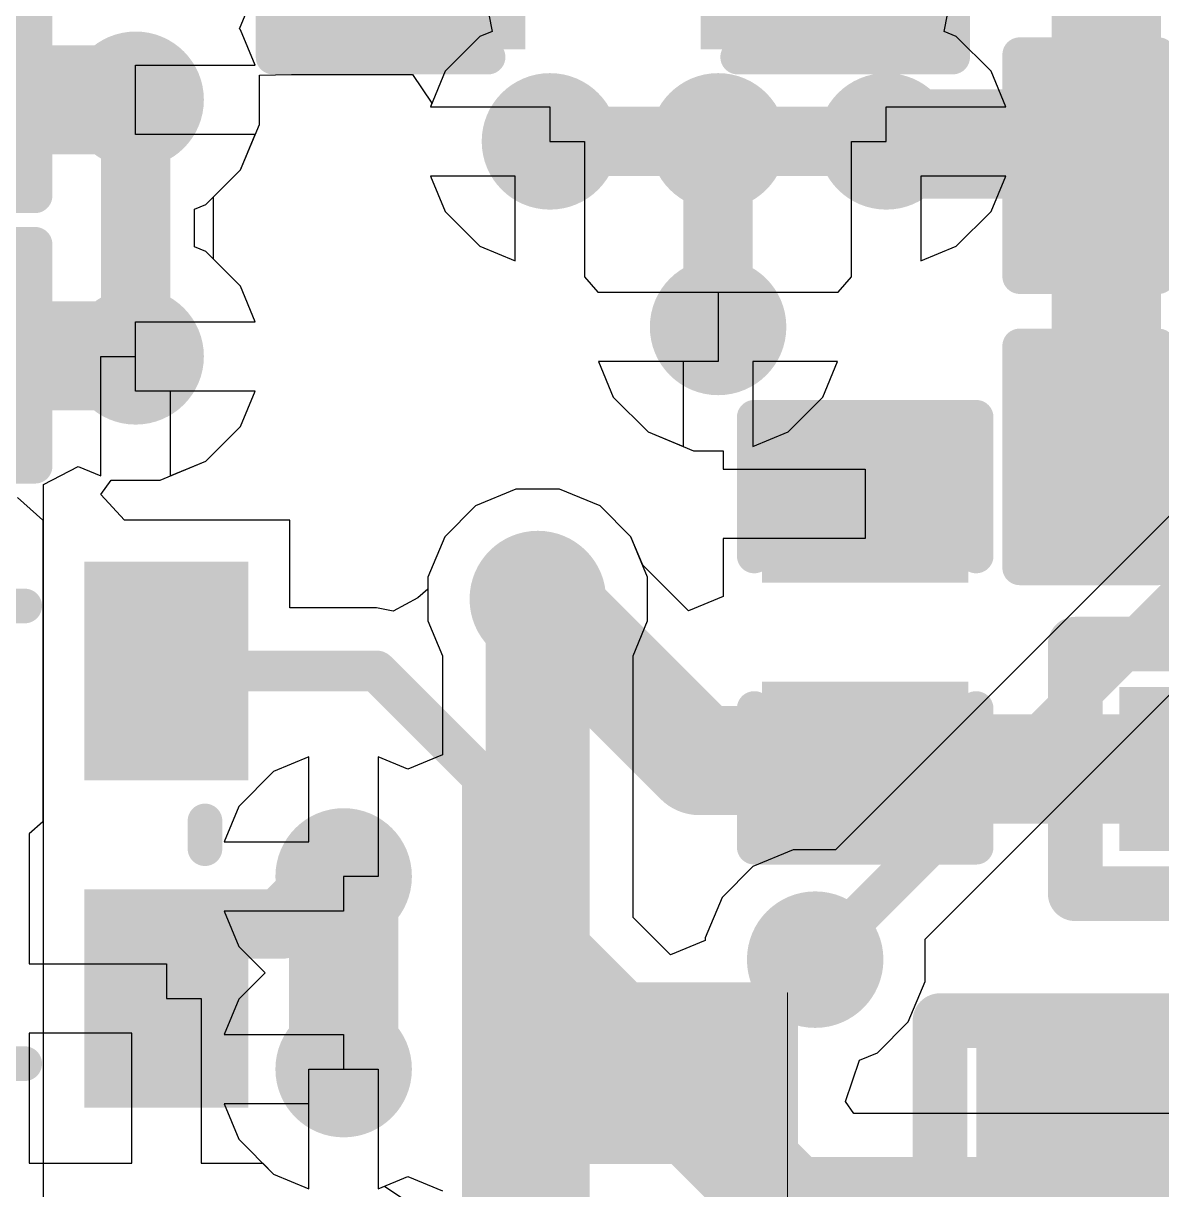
# Model space of a CAD drawing. Header units: millimetres. Extents: x 0 to 1.74, y -0.02 to 0.58.
# Drawn here: x 0.3435 to 0.5077, y 0.0908 to 0.259 of the extents above; entities that cross this region are included whole.
import ezdxf

# ---------------------------------------------------------------- set-up
doc = ezdxf.new("R2010")
doc.units = ezdxf.units.MM
doc.header["$MEASUREMENT"] = 0
for name, color, linetype in [('BottomLayer', 5, 'Continuous'), ('BottomSolder', 6, 'Continuous'), ('TopLayer', 1, 'Continuous'), ('TopOverlay', 2, 'Continuous'), ('TopPaste', 8, 'Continuous'), ('TopSolder', 216, 'Continuous'), ('ViaHoleLayer', 16, 'Continuous')]:
    doc.layers.add(name, color=color, linetype=linetype)

# ---------------------------------------------------------------- blocks, each defined once
blk = doc.blocks.new('C___0402_9')
at = {"layer": 'TopLayer'}
for points in [[(-0.0275, -0.0125), (-0.0275, 0.0125), (-0.009499999999999998, 0.0125), (-0.009500000000000001, -0.0125)], [(0.009499999999999998, -0.0125), (0.009500000000000001, 0.0125), (0.0275, 0.0125), (0.0275, -0.0125)]]:
    blk.add_hatch(color=1, dxfattribs=at).paths.add_polyline_path(points)
at = {"layer": 'TopPaste'}
for points in [[(-0.0275, -0.0125), (-0.0275, 0.0125), (-0.009499999999999998, 0.0125), (-0.009500000000000001, -0.0125)], [(0.009499999999999998, -0.0125), (0.009500000000000001, 0.0125), (0.0275, 0.0125), (0.0275, -0.0125)]]:
    blk.add_hatch(color=8, dxfattribs=at).paths.add_polyline_path(points)
at = {"layer": 'TopSolder'}
for points in [[(-0.0298622, -0.0148622), (-0.0298622, 0.0148622), (-0.007137799999999999, 0.0148622), (-0.007137800000000001, -0.0148622)], [(0.007137799999999999, -0.0148622), (0.007137800000000001, 0.0148622), (0.0298622, 0.0148622), (0.0298622, -0.0148622)]]:
    blk.add_hatch(color=216, dxfattribs=at).paths.add_polyline_path(points)
at = {"layer": 'TopOverlay', "const_width": 0.005}
for points in [[(-0.031, 0.016), (-0.011, 0.016)], [(-0.031, 0.016), (-0.031, -0.016)], [(0.011, 0.016), (0.031, 0.016)], [(0.031, 0.016), (0.031, -0.016)], [(-0.031, -0.016), (-0.011, -0.016)], [(0.011, -0.016), (0.031, -0.016)]]:
    blk.add_lwpolyline(points, dxfattribs=at)
at = {"layer": 'TopOverlay', "const_width": 0.0025}
for points in [[(-0.03225, 0.016, 1), (-0.02975, 0.016, 1)], [(-0.03225, 0.016, 1), (-0.02975, 0.016, 1)], [(-0.01225, 0.016, 1), (-0.00975, 0.016, 1)], [(0.00975, 0.016, 1), (0.01225, 0.016, 1)], [(0.02975, 0.016, 1), (0.03225, 0.016, 1)], [(0.02975, 0.016, 1), (0.03225, 0.016, 1)], [(-0.03225, -0.016, 1), (-0.02975, -0.016, 1)], [(-0.03225, -0.016, 1), (-0.02975, -0.016, 1)], [(-0.01225, -0.016, 1), (-0.00975, -0.016, 1)], [(0.00975, -0.016, 1), (0.01225, -0.016, 1)], [(0.02975, -0.016, 1), (0.03225, -0.016, 1)], [(0.02975, -0.016, 1), (0.03225, -0.016, 1)]]:
    blk.add_lwpolyline(points, format="xyb", close=True, dxfattribs=at)
blk = doc.blocks.new('C___0402_17')
at = {"layer": 'TopLayer'}
for points in [[(-0.0275, -0.0125), (-0.0275, 0.0125), (-0.009499999999999998, 0.0125), (-0.009500000000000001, -0.0125)], [(0.009499999999999998, -0.0125), (0.009500000000000001, 0.0125), (0.0275, 0.0125), (0.0275, -0.0125)]]:
    blk.add_hatch(color=1, dxfattribs=at).paths.add_polyline_path(points)
at = {"layer": 'TopPaste'}
for points in [[(-0.0275, -0.0125), (-0.0275, 0.0125), (-0.009499999999999998, 0.0125), (-0.009500000000000001, -0.0125)], [(0.009499999999999998, -0.0125), (0.009500000000000001, 0.0125), (0.0275, 0.0125), (0.0275, -0.0125)]]:
    blk.add_hatch(color=8, dxfattribs=at).paths.add_polyline_path(points)
at = {"layer": 'TopSolder'}
for points in [[(-0.0298622, -0.0148622), (-0.0298622, 0.0148622), (-0.007137799999999999, 0.0148622), (-0.007137800000000001, -0.0148622)], [(0.007137799999999999, -0.0148622), (0.007137800000000001, 0.0148622), (0.0298622, 0.0148622), (0.0298622, -0.0148622)]]:
    blk.add_hatch(color=216, dxfattribs=at).paths.add_polyline_path(points)
at = {"layer": 'TopOverlay', "const_width": 0.005}
for points in [[(-0.011, 0.016), (-0.031, 0.016)], [(-0.031, 0.016), (-0.031, -0.016)], [(0.031, 0.016), (0.011, 0.016)], [(0.031, 0.016), (0.031, -0.016)], [(-0.011, -0.016), (-0.031, -0.016)], [(0.031, -0.016), (0.011, -0.016)]]:
    blk.add_lwpolyline(points, dxfattribs=at)
at = {"layer": 'TopOverlay', "const_width": 0.0025}
for points in [[(-0.03225, 0.016, 1), (-0.02975, 0.016, 1)], [(-0.03225, 0.016, 1), (-0.02975, 0.016, 1)], [(-0.01225, 0.016, 1), (-0.00975, 0.016, 1)], [(0.00975, 0.016, 1), (0.01225, 0.016, 1)], [(0.02975, 0.016, 1), (0.03225, 0.016, 1)], [(0.02975, 0.016, 1), (0.03225, 0.016, 1)], [(-0.03225, -0.016, 1), (-0.02975, -0.016, 1)], [(-0.03225, -0.016, 1), (-0.02975, -0.016, 1)], [(-0.01225, -0.016, 1), (-0.00975, -0.016, 1)], [(0.00975, -0.016, 1), (0.01225, -0.016, 1)], [(0.02975, -0.016, 1), (0.03225, -0.016, 1)], [(0.02975, -0.016, 1), (0.03225, -0.016, 1)]]:
    blk.add_lwpolyline(points, format="xyb", close=True, dxfattribs=at)
blk = doc.blocks.new('C___0402_18')
at = {"layer": 'TopLayer'}
for points in [[(-0.0275, -0.0125), (-0.0275, 0.0125), (-0.009499999999999998, 0.0125), (-0.009500000000000001, -0.0125)], [(0.009499999999999998, -0.0125), (0.009500000000000001, 0.0125), (0.0275, 0.0125), (0.0275, -0.0125)]]:
    blk.add_hatch(color=1, dxfattribs=at).paths.add_polyline_path(points)
at = {"layer": 'TopPaste'}
for points in [[(-0.0275, -0.0125), (-0.0275, 0.0125), (-0.009499999999999998, 0.0125), (-0.009500000000000001, -0.0125)], [(0.009499999999999998, -0.0125), (0.009500000000000001, 0.0125), (0.0275, 0.0125), (0.0275, -0.0125)]]:
    blk.add_hatch(color=8, dxfattribs=at).paths.add_polyline_path(points)
at = {"layer": 'TopSolder'}
for points in [[(-0.0298622, -0.0148622), (-0.0298622, 0.0148622), (-0.007137799999999999, 0.0148622), (-0.007137800000000001, -0.0148622)], [(0.007137799999999999, -0.0148622), (0.007137800000000001, 0.0148622), (0.0298622, 0.0148622), (0.0298622, -0.0148622)]]:
    blk.add_hatch(color=216, dxfattribs=at).paths.add_polyline_path(points)
at = {"layer": 'TopOverlay', "const_width": 0.005}
for points in [[(-0.031, 0.016), (-0.031, -0.016)], [(-0.011, 0.016), (-0.031, 0.016)], [(0.031, 0.016), (0.011, 0.016)], [(0.031, 0.016), (0.031, -0.016)], [(-0.011, -0.016), (-0.031, -0.016)], [(0.031, -0.016), (0.011, -0.016)]]:
    blk.add_lwpolyline(points, dxfattribs=at)
at = {"layer": 'TopOverlay', "const_width": 0.0025}
for points in [[(-0.03225, 0.016, 1), (-0.02975, 0.016, 1)], [(-0.03225, 0.016, 1), (-0.02975, 0.016, 1)], [(-0.01225, 0.016, 1), (-0.00975, 0.016, 1)], [(0.00975, 0.016, 1), (0.01225, 0.016, 1)], [(0.02975, 0.016, 1), (0.03225, 0.016, 1)], [(0.02975, 0.016, 1), (0.03225, 0.016, 1)], [(-0.03225, -0.016, 1), (-0.02975, -0.016, 1)], [(-0.03225, -0.016, 1), (-0.02975, -0.016, 1)], [(-0.01225, -0.016, 1), (-0.00975, -0.016, 1)], [(0.00975, -0.016, 1), (0.01225, -0.016, 1)], [(0.02975, -0.016, 1), (0.03225, -0.016, 1)], [(0.02975, -0.016, 1), (0.03225, -0.016, 1)]]:
    blk.add_lwpolyline(points, format="xyb", close=True, dxfattribs=at)
blk = doc.blocks.new('C___0402_19')
at = {"layer": 'TopLayer'}
for points in [[(-0.0275, -0.0125), (-0.0275, 0.0125), (-0.009499999999999998, 0.0125), (-0.009500000000000001, -0.0125)], [(0.009499999999999998, -0.0125), (0.009500000000000001, 0.0125), (0.0275, 0.0125), (0.0275, -0.0125)]]:
    blk.add_hatch(color=1, dxfattribs=at).paths.add_polyline_path(points)
at = {"layer": 'TopPaste'}
for points in [[(-0.0275, -0.0125), (-0.0275, 0.0125), (-0.009499999999999998, 0.0125), (-0.009500000000000001, -0.0125)], [(0.009499999999999998, -0.0125), (0.009500000000000001, 0.0125), (0.0275, 0.0125), (0.0275, -0.0125)]]:
    blk.add_hatch(color=8, dxfattribs=at).paths.add_polyline_path(points)
at = {"layer": 'TopSolder'}
for points in [[(-0.0298622, -0.0148622), (-0.0298622, 0.0148622), (-0.007137799999999999, 0.0148622), (-0.007137800000000001, -0.0148622)], [(0.007137799999999999, -0.0148622), (0.007137800000000001, 0.0148622), (0.0298622, 0.0148622), (0.0298622, -0.0148622)]]:
    blk.add_hatch(color=216, dxfattribs=at).paths.add_polyline_path(points)
at = {"layer": 'TopOverlay', "const_width": 0.005}
for points in [[(-0.031, 0.016), (-0.031, -0.016)], [(-0.011, 0.016), (-0.031, 0.016)], [(0.031, 0.016), (0.011, 0.016)], [(0.031, 0.016), (0.031, -0.016)], [(-0.011, -0.016), (-0.031, -0.016)], [(0.031, -0.016), (0.011, -0.016)]]:
    blk.add_lwpolyline(points, dxfattribs=at)
at = {"layer": 'TopOverlay', "const_width": 0.0025}
for points in [[(-0.03225, 0.016, 1), (-0.02975, 0.016, 1)], [(-0.03225, 0.016, 1), (-0.02975, 0.016, 1)], [(-0.01225, 0.016, 1), (-0.00975, 0.016, 1)], [(0.00975, 0.016, 1), (0.01225, 0.016, 1)], [(0.02975, 0.016, 1), (0.03225, 0.016, 1)], [(0.02975, 0.016, 1), (0.03225, 0.016, 1)], [(-0.03225, -0.016, 1), (-0.02975, -0.016, 1)], [(-0.03225, -0.016, 1), (-0.02975, -0.016, 1)], [(-0.01225, -0.016, 1), (-0.00975, -0.016, 1)], [(0.00975, -0.016, 1), (0.01225, -0.016, 1)], [(0.02975, -0.016, 1), (0.03225, -0.016, 1)], [(0.02975, -0.016, 1), (0.03225, -0.016, 1)]]:
    blk.add_lwpolyline(points, format="xyb", close=True, dxfattribs=at)
blk = doc.blocks.new('C___0402_20')
at = {"layer": 'TopLayer'}
for points in [[(-0.0275, -0.0125), (-0.0275, 0.0125), (-0.009499999999999998, 0.0125), (-0.009500000000000001, -0.0125)], [(0.009499999999999998, -0.0125), (0.009500000000000001, 0.0125), (0.0275, 0.0125), (0.0275, -0.0125)]]:
    blk.add_hatch(color=1, dxfattribs=at).paths.add_polyline_path(points)
at = {"layer": 'TopPaste'}
for points in [[(-0.0275, -0.0125), (-0.0275, 0.0125), (-0.009499999999999998, 0.0125), (-0.009500000000000001, -0.0125)], [(0.009499999999999998, -0.0125), (0.009500000000000001, 0.0125), (0.0275, 0.0125), (0.0275, -0.0125)]]:
    blk.add_hatch(color=8, dxfattribs=at).paths.add_polyline_path(points)
at = {"layer": 'TopSolder'}
for points in [[(-0.0298622, -0.0148622), (-0.0298622, 0.0148622), (-0.007137799999999999, 0.0148622), (-0.007137800000000001, -0.0148622)], [(0.007137799999999999, -0.0148622), (0.007137800000000001, 0.0148622), (0.0298622, 0.0148622), (0.0298622, -0.0148622)]]:
    blk.add_hatch(color=216, dxfattribs=at).paths.add_polyline_path(points)
at = {"layer": 'TopOverlay', "const_width": 0.005}
for points in [[(-0.031, 0.016), (-0.031, -0.016)], [(-0.011, 0.016), (-0.031, 0.016)], [(0.031, 0.016), (0.011, 0.016)], [(0.031, 0.016), (0.031, -0.016)], [(-0.011, -0.016), (-0.031, -0.016)], [(0.031, -0.016), (0.011, -0.016)]]:
    blk.add_lwpolyline(points, dxfattribs=at)
at = {"layer": 'TopOverlay', "const_width": 0.0025}
for points in [[(-0.03225, 0.016, 1), (-0.02975, 0.016, 1)], [(-0.03225, 0.016, 1), (-0.02975, 0.016, 1)], [(-0.01225, 0.016, 1), (-0.00975, 0.016, 1)], [(0.00975, 0.016, 1), (0.01225, 0.016, 1)], [(0.02975, 0.016, 1), (0.03225, 0.016, 1)], [(0.02975, 0.016, 1), (0.03225, 0.016, 1)], [(-0.03225, -0.016, 1), (-0.02975, -0.016, 1)], [(-0.03225, -0.016, 1), (-0.02975, -0.016, 1)], [(-0.01225, -0.016, 1), (-0.00975, -0.016, 1)], [(0.00975, -0.016, 1), (0.01225, -0.016, 1)], [(0.02975, -0.016, 1), (0.03225, -0.016, 1)], [(0.02975, -0.016, 1), (0.03225, -0.016, 1)]]:
    blk.add_lwpolyline(points, format="xyb", close=True, dxfattribs=at)
blk = doc.blocks.new('KC2016K_22')
at = {"layer": 'TopLayer'}
for points in [[(-0.047244, 0.03937015), (-0.023622, 0.03937015), (-0.023622, 0.00787405), (-0.047244, 0.00787405)], [(0.0236221, 0.03937015), (0.0472441, 0.03937015), (0.0472441, 0.00787405), (0.0236221, 0.00787405)], [(-0.047244, -0.00787395), (-0.023622, -0.00787395), (-0.023622, -0.03937005), (-0.047244, -0.03937005)], [(0.0236221, -0.00787395), (0.0472441, -0.00787395), (0.0472441, -0.03937005), (0.0236221, -0.03937005)]]:
    blk.add_hatch(color=1, dxfattribs=at).paths.add_polyline_path(points)
at = {"layer": 'TopPaste'}
for points in [[(-0.047244, 0.03937015), (-0.023622, 0.03937015), (-0.023622, 0.00787405), (-0.047244, 0.00787405)], [(0.0236221, 0.03937015), (0.0472441, 0.03937015), (0.0472441, 0.00787405), (0.0236221, 0.00787405)], [(-0.047244, -0.00787395), (-0.023622, -0.00787395), (-0.023622, -0.03937005), (-0.047244, -0.03937005)], [(0.0236221, -0.00787395), (0.0472441, -0.00787395), (0.0472441, -0.03937005), (0.0236221, -0.03937005)]]:
    blk.add_hatch(color=8, dxfattribs=at).paths.add_polyline_path(points)
at = {"layer": 'TopSolder'}
for points in [[(-0.047244, 0.03937015), (-0.023622, 0.03937015), (-0.023622, 0.00787405), (-0.047244, 0.00787405)], [(0.0236221, 0.03937015), (0.0472441, 0.03937015), (0.0472441, 0.00787405), (0.0236221, 0.00787405)], [(-0.047244, -0.00787395), (-0.023622, -0.00787395), (-0.023622, -0.03937005), (-0.047244, -0.03937005)], [(0.0236221, -0.00787395), (0.0472441, -0.00787395), (0.0472441, -0.03937005), (0.0236221, -0.03937005)]]:
    blk.add_hatch(color=216, dxfattribs=at).paths.add_polyline_path(points)
at = {"layer": 'TopOverlay', "const_width": 0.005}
for points in [[(-0.015, 0.033), (0.015, 0.033)], [(-0.041, -0.002), (-0.041, 0.002)], [(0.0410001, -0.002), (0.0410001, 0.002)], [(-0.015, -0.0329999), (0.015, -0.0329999)]]:
    blk.add_lwpolyline(points, dxfattribs=at)
at = {"layer": 'TopOverlay', "const_width": 0.0025}
for points in [[(-0.01625, 0.033, 1), (-0.01375, 0.033, 1)], [(0.01375, 0.033, 1), (0.01625, 0.033, 1)], [(-0.04225, 0.002, 1), (-0.03975, 0.002, 1)], [(0.0397501, 0.002, 1), (0.0422501, 0.002, 1)], [(-0.04225, -0.002, 1), (-0.03975, -0.002, 1)], [(0.0397501, -0.002, 1), (0.0422501, -0.002, 1)], [(-0.01625, -0.0329999, 1), (-0.01375, -0.0329999, 1)], [(0.01375, -0.0329999, 1), (0.01625, -0.0329999, 1)]]:
    blk.add_lwpolyline(points, format="xyb", close=True, dxfattribs=at)
blk = doc.blocks.new('R___0402_24')
at = {"layer": 'TopLayer'}
for points in [[(-0.0275, -0.0125), (-0.0275, 0.0125), (-0.009499999999999998, 0.0125), (-0.009500000000000001, -0.0125)], [(0.009499999999999998, -0.0125), (0.009500000000000001, 0.0125), (0.0275, 0.0125), (0.0275, -0.0125)]]:
    blk.add_hatch(color=1, dxfattribs=at).paths.add_polyline_path(points)
at = {"layer": 'TopPaste'}
for points in [[(-0.0275, -0.0125), (-0.0275, 0.0125), (-0.009499999999999998, 0.0125), (-0.009500000000000001, -0.0125)], [(0.009499999999999998, -0.0125), (0.009500000000000001, 0.0125), (0.0275, 0.0125), (0.0275, -0.0125)]]:
    blk.add_hatch(color=8, dxfattribs=at).paths.add_polyline_path(points)
at = {"layer": 'TopSolder'}
for points in [[(-0.0296654, -0.0146654), (-0.0296654, 0.0146654), (-0.007334599999999998, 0.0146654), (-0.007334600000000002, -0.0146654)], [(0.007334599999999998, -0.0146654), (0.007334600000000002, 0.0146654), (0.0296654, 0.0146654), (0.0296654, -0.0146654)]]:
    blk.add_hatch(color=216, dxfattribs=at).paths.add_polyline_path(points)
at = {"layer": 'TopOverlay'}
for points, const_width in [([(-0.031, 0.016), (-0.031, -0.016)], 0.005), ([(-0.031, 0.016), (0.031, 0.016)], 0.005), ([(0.031, 0.016), (0.031, -0.016)], 0.005), ([(-0.031, -0.016), (0.031, -0.016)], 0.005), ([(-0.032, -0.017), (0.032, -0.017)], 0.000127)]:
    blk.add_lwpolyline(points, dxfattribs=dict(at, const_width=const_width))
for points, const_width in [([(-0.03225, 0.016, 1), (-0.02975, 0.016, 1)], 0.0025), ([(-0.03225, 0.016, 1), (-0.02975, 0.016, 1)], 0.0025), ([(0.02975, 0.016, 1), (0.03225, 0.016, 1)], 0.0025), ([(0.02975, 0.016, 1), (0.03225, 0.016, 1)], 0.0025), ([(-0.03225, -0.016, 1), (-0.02975, -0.016, 1)], 0.0025), ([(-0.03225, -0.016, 1), (-0.02975, -0.016, 1)], 0.0025), ([(0.02975, -0.016, 1), (0.03225, -0.016, 1)], 0.0025), ([(0.02975, -0.016, 1), (0.03225, -0.016, 1)], 0.0025), ([(-0.0320317, -0.017, 1), (-0.0319683, -0.017, 1)], 6.35e-05), ([(0.0319683, -0.017, 1), (0.0320317, -0.017, 1)], 6.35e-05)]:
    blk.add_lwpolyline(points, format="xyb", close=True, dxfattribs=dict(at, const_width=const_width))
blk = doc.blocks.new('IND_0402_28')
at = {"layer": 'TopLayer'}
for points in [[(-0.0216535, 0.011811), (-0.0059055, 0.011811), (-0.0059055, -0.011811), (-0.0216535, -0.011811)], [(0.0059056, 0.011811), (0.0216536, 0.011811), (0.0216536, -0.011811), (0.0059056, -0.011811)]]:
    blk.add_hatch(color=1, dxfattribs=at).paths.add_polyline_path(points)
at = {"layer": 'TopPaste'}
for points in [[(-0.0216535, 0.011811), (-0.0059055, 0.011811), (-0.0059055, -0.011811), (-0.0216535, -0.011811)], [(0.0059056, 0.011811), (0.0216536, 0.011811), (0.0216536, -0.011811), (0.0059056, -0.011811)]]:
    blk.add_hatch(color=8, dxfattribs=at).paths.add_polyline_path(points)
at = {"layer": 'TopSolder'}
for points in [[(-0.0216535, 0.011811), (-0.0059055, 0.011811), (-0.0059055, -0.011811), (-0.0216535, -0.011811)], [(0.0059056, 0.011811), (0.0216536, 0.011811), (0.0216536, -0.011811), (0.0059056, -0.011811)]]:
    blk.add_hatch(color=216, dxfattribs=at).paths.add_polyline_path(points)
at = {"layer": 'TopOverlay', "const_width": 0.007874}
for points in [[(-0.028, -0.018), (-0.028, 0.018)], [(-0.012, 0.018), (-0.028, 0.018)], [(0.028, 0.018), (-0.012, 0.018)], [(0.028, -0.018), (0.028, 0.018)], [(-0.012, -0.018), (-0.028, -0.018)], [(0.028, -0.018), (-0.012, -0.018)]]:
    blk.add_lwpolyline(points, dxfattribs=at)
at = {"layer": 'TopOverlay', "const_width": 0.003937}
for points in [[(-0.0299685, 0.018, 1), (-0.0260315, 0.018, 1)], [(-0.0299685, 0.018, 1), (-0.0260315, 0.018, 1)], [(-0.0139685, 0.018, 1), (-0.0100315, 0.018, 1)], [(-0.0139685, 0.018, 1), (-0.0100315, 0.018, 1)], [(0.0260315, 0.018, 1), (0.0299685, 0.018, 1)], [(0.0260315, 0.018, 1), (0.0299685, 0.018, 1)], [(-0.0299685, -0.018, 1), (-0.0260315, -0.018, 1)], [(-0.0299685, -0.018, 1), (-0.0260315, -0.018, 1)], [(-0.0139685, -0.018, 1), (-0.0100315, -0.018, 1)], [(-0.0139685, -0.018, 1), (-0.0100315, -0.018, 1)], [(0.0260315, -0.018, 1), (0.0299685, -0.018, 1)], [(0.0260315, -0.018, 1), (0.0299685, -0.018, 1)]]:
    blk.add_lwpolyline(points, format="xyb", close=True, dxfattribs=at)
blk = doc.blocks.new('IND_0402_29')
at = {"layer": 'TopLayer'}
for points in [[(-0.0216535, 0.011811), (-0.0059055, 0.011811), (-0.0059055, -0.011811), (-0.0216535, -0.011811)], [(0.0059056, 0.011811), (0.0216536, 0.011811), (0.0216536, -0.011811), (0.0059056, -0.011811)]]:
    blk.add_hatch(color=1, dxfattribs=at).paths.add_polyline_path(points)
at = {"layer": 'TopPaste'}
for points in [[(-0.0216535, 0.011811), (-0.0059055, 0.011811), (-0.0059055, -0.011811), (-0.0216535, -0.011811)], [(0.0059056, 0.011811), (0.0216536, 0.011811), (0.0216536, -0.011811), (0.0059056, -0.011811)]]:
    blk.add_hatch(color=8, dxfattribs=at).paths.add_polyline_path(points)
at = {"layer": 'TopSolder'}
for points in [[(-0.0216535, 0.011811), (-0.0059055, 0.011811), (-0.0059055, -0.011811), (-0.0216535, -0.011811)], [(0.0059056, 0.011811), (0.0216536, 0.011811), (0.0216536, -0.011811), (0.0059056, -0.011811)]]:
    blk.add_hatch(color=216, dxfattribs=at).paths.add_polyline_path(points)
at = {"layer": 'TopOverlay', "const_width": 0.007874}
for points in [[(-0.012, 0.018), (-0.028, 0.018)], [(-0.028, 0.018), (-0.028, -0.018)], [(0.028, 0.018), (-0.012, 0.018)], [(0.028, 0.018), (0.028, -0.018)], [(-0.012, -0.018), (-0.028, -0.018)], [(0.028, -0.018), (-0.012, -0.018)]]:
    blk.add_lwpolyline(points, dxfattribs=at)
at = {"layer": 'TopOverlay', "const_width": 0.003937}
for points in [[(-0.0299685, 0.018, 1), (-0.0260315, 0.018, 1)], [(-0.0299685, 0.018, 1), (-0.0260315, 0.018, 1)], [(-0.0139685, 0.018, 1), (-0.0100315, 0.018, 1)], [(-0.0139685, 0.018, 1), (-0.0100315, 0.018, 1)], [(0.0260315, 0.018, 1), (0.0299685, 0.018, 1)], [(0.0260315, 0.018, 1), (0.0299685, 0.018, 1)], [(-0.0299685, -0.018, 1), (-0.0260315, -0.018, 1)], [(-0.0299685, -0.018, 1), (-0.0260315, -0.018, 1)], [(-0.0139685, -0.018, 1), (-0.0100315, -0.018, 1)], [(-0.0139685, -0.018, 1), (-0.0100315, -0.018, 1)], [(0.0260315, -0.018, 1), (0.0299685, -0.018, 1)], [(0.0260315, -0.018, 1), (0.0299685, -0.018, 1)]]:
    blk.add_lwpolyline(points, format="xyb", close=True, dxfattribs=at)
blk = doc.blocks.new('C___0603_37')
at = {"layer": 'TopLayer'}
for points in [[(-0.015, 0.0175), (-0.015, -0.0175), (-0.045, -0.0175), (-0.045, 0.0175)], [(0.045, 0.0175), (0.045, -0.0175), (0.015, -0.0175), (0.015, 0.0175)]]:
    blk.add_hatch(color=1, dxfattribs=at).paths.add_polyline_path(points)
at = {"layer": 'TopPaste'}
for points in [[(-0.015, 0.0175), (-0.015, -0.0175), (-0.045, -0.0175), (-0.045, 0.0175)], [(0.045, 0.0175), (0.045, -0.0175), (0.015, -0.0175), (0.015, 0.0175)]]:
    blk.add_hatch(color=8, dxfattribs=at).paths.add_polyline_path(points)
at = {"layer": 'TopSolder'}
for points in [[(-0.0126378, 0.0198622), (-0.0126378, -0.0198622), (-0.0473622, -0.0198622), (-0.0473622, 0.0198622)], [(0.0473622, 0.0198622), (0.0473622, -0.0198622), (0.0126378, -0.0198622), (0.0126378, 0.0198622)]]:
    blk.add_hatch(color=216, dxfattribs=at).paths.add_polyline_path(points)
at = {"layer": 'TopOverlay', "const_width": 0.005}
for points in [[(-0.049, -0.021), (-0.049, 0.021)], [(-0.049, 0.021), (-0.018, 0.021)], [(0.018, 0.021), (0.049, 0.021)], [(0.049, -0.021), (0.049, 0.021)], [(-0.049, -0.021), (-0.018, -0.021)], [(0.018, -0.021), (0.049, -0.021)]]:
    blk.add_lwpolyline(points, dxfattribs=at)
at = {"layer": 'TopOverlay', "const_width": 0.0025}
for points in [[(-0.05025, 0.021, 1), (-0.04775, 0.021, 1)], [(-0.05025, 0.021, 1), (-0.04775, 0.021, 1)], [(-0.01925, 0.021, 1), (-0.01675, 0.021, 1)], [(0.01675, 0.021, 1), (0.01925, 0.021, 1)], [(0.04775, 0.021, 1), (0.05025, 0.021, 1)], [(0.04775, 0.021, 1), (0.05025, 0.021, 1)], [(-0.05025, -0.021, 1), (-0.04775, -0.021, 1)], [(-0.05025, -0.021, 1), (-0.04775, -0.021, 1)], [(-0.01925, -0.021, 1), (-0.01675, -0.021, 1)], [(0.01675, -0.021, 1), (0.01925, -0.021, 1)], [(0.04775, -0.021, 1), (0.05025, -0.021, 1)], [(0.04775, -0.021, 1), (0.05025, -0.021, 1)]]:
    blk.add_lwpolyline(points, format="xyb", close=True, dxfattribs=at)

msp = doc.modelspace()

# ---------------------------------------------------------------- hatches: boundary and pattern name
at = {"layer": 'BottomLayer'}
h = msp.add_hatch(color=5, dxfattribs=at)
edge = h.paths.add_edge_path()
edge.add_arc((0.3597398, 0.2480005), 0.0098425, 0, 360)
h = msp.add_hatch(color=5, dxfattribs=at)
edge = h.paths.add_edge_path()
edge.add_arc((0.4194898, 0.2420005), 0.0098425, 0, 360)
h = msp.add_hatch(color=5, dxfattribs=at)
edge = h.paths.add_edge_path()
edge.add_arc((0.4437398, 0.2420005), 0.0098425, 0, 360)
h = msp.add_hatch(color=5, dxfattribs=at)
edge = h.paths.add_edge_path()
edge.add_arc((0.4679898, 0.2420005), 0.0098425, 0, 360)
h = msp.add_hatch(color=5, dxfattribs=at)
edge = h.paths.add_edge_path()
edge.add_arc((0.4437398, 0.2152408), 0.0098425, 0, 360)
h = msp.add_hatch(color=5, dxfattribs=at)
edge = h.paths.add_edge_path()
edge.add_arc((0.3597398, 0.2110005), 0.0098425, 0, 360)
h = msp.add_hatch(color=5, dxfattribs=at)
edge = h.paths.add_edge_path()
edge.add_arc((0.4177398, 0.1760005), 0.0098425, 0, 360)
h = msp.add_hatch(color=5, dxfattribs=at)
edge = h.paths.add_edge_path()
edge.add_arc((0.3897398, 0.1360005), 0.0098425, 0, 360)
h = msp.add_hatch(color=5, dxfattribs=at)
edge = h.paths.add_edge_path()
edge.add_arc((0.4577398, 0.1240005), 0.0098425, 0, 360)
h = msp.add_hatch(color=5, dxfattribs=at)
edge = h.paths.add_edge_path()
edge.add_arc((0.3897398, 0.108214), 0.0098425, 0, 360)
at = {"layer": 'BottomSolder'}
h = msp.add_hatch(color=6, dxfattribs=at)
edge = h.paths.add_edge_path()
edge.add_arc((0.3597398, 0.2480005), 0.0059055, 0, 360)
h = msp.add_hatch(color=6, dxfattribs=at)
edge = h.paths.add_edge_path()
edge.add_arc((0.4194898, 0.2420005), 0.0059055, 0, 360)
h = msp.add_hatch(color=6, dxfattribs=at)
edge = h.paths.add_edge_path()
edge.add_arc((0.4437398, 0.2420005), 0.0059055, 0, 360)
h = msp.add_hatch(color=6, dxfattribs=at)
edge = h.paths.add_edge_path()
edge.add_arc((0.4679898, 0.2420005), 0.0059055, 0, 360)
h = msp.add_hatch(color=6, dxfattribs=at)
edge = h.paths.add_edge_path()
edge.add_arc((0.4437398, 0.2152408), 0.0059055, 0, 360)
h = msp.add_hatch(color=6, dxfattribs=at)
edge = h.paths.add_edge_path()
edge.add_arc((0.3597398, 0.2110005), 0.0059055, 0, 360)
h = msp.add_hatch(color=6, dxfattribs=at)
edge = h.paths.add_edge_path()
edge.add_arc((0.4177398, 0.1760005), 0.0059055, 0, 360)
h = msp.add_hatch(color=6, dxfattribs=at)
edge = h.paths.add_edge_path()
edge.add_arc((0.3897398, 0.1360005), 0.0059055, 0, 360)
h = msp.add_hatch(color=6, dxfattribs=at)
edge = h.paths.add_edge_path()
edge.add_arc((0.4577398, 0.1240005), 0.0059055, 0, 360)
h = msp.add_hatch(color=6, dxfattribs=at)
edge = h.paths.add_edge_path()
edge.add_arc((0.3897398, 0.108214), 0.0059055, 0, 360)
at = {"layer": 'TopLayer'}
h = msp.add_hatch(color=1, dxfattribs=at)
edge = h.paths.add_edge_path()
edge.add_arc((0.3597398, 0.2480005), 0.0098425, 0, 360)
h = msp.add_hatch(color=1, dxfattribs=at)
edge = h.paths.add_edge_path()
edge.add_arc((0.4194898, 0.2420005), 0.0098425, 0, 360)
h = msp.add_hatch(color=1, dxfattribs=at)
edge = h.paths.add_edge_path()
edge.add_arc((0.4437398, 0.2420005), 0.0098425, 0, 360)
h = msp.add_hatch(color=1, dxfattribs=at)
edge = h.paths.add_edge_path()
edge.add_arc((0.4679898, 0.2420005), 0.0098425, 0, 360)
h = msp.add_hatch(color=1, dxfattribs=at)
edge = h.paths.add_edge_path()
edge.add_arc((0.4437398, 0.2152408), 0.0098425, 0, 360)
h = msp.add_hatch(color=1, dxfattribs=at)
edge = h.paths.add_edge_path()
edge.add_arc((0.3597398, 0.2110005), 0.0098425, 0, 360)
h = msp.add_hatch(color=1, dxfattribs=at)
edge = h.paths.add_edge_path()
edge.add_arc((0.4177398, 0.1760005), 0.0098425, 0, 360)
h = msp.add_hatch(color=1, dxfattribs=at)
edge = h.paths.add_edge_path()
edge.add_arc((0.3897398, 0.1360005), 0.0098425, 0, 360)
h = msp.add_hatch(color=1, dxfattribs=at)
edge = h.paths.add_edge_path()
edge.add_arc((0.4577398, 0.1240005), 0.0098425, 0, 360)
h = msp.add_hatch(color=1, dxfattribs=at)
edge = h.paths.add_edge_path()
edge.add_arc((0.3897398, 0.108214), 0.0098425, 0, 360)
msp.add_hatch(color=1, dxfattribs=at).paths.add_polyline_path([(0.481, 0.093), (0.551, 0.093), (0.551, 0.1183784), (0.481, 0.1183784)])
at = {"layer": 'TopSolder'}
h = msp.add_hatch(color=216, dxfattribs=at)
edge = h.paths.add_edge_path()
edge.add_arc((0.3597398, 0.2480005), 0.0059055, 0, 360)
h = msp.add_hatch(color=216, dxfattribs=at)
edge = h.paths.add_edge_path()
edge.add_arc((0.4194898, 0.2420005), 0.0059055, 0, 360)
h = msp.add_hatch(color=216, dxfattribs=at)
edge = h.paths.add_edge_path()
edge.add_arc((0.4437398, 0.2420005), 0.0059055, 0, 360)
h = msp.add_hatch(color=216, dxfattribs=at)
edge = h.paths.add_edge_path()
edge.add_arc((0.4679898, 0.2420005), 0.0059055, 0, 360)
h = msp.add_hatch(color=216, dxfattribs=at)
edge = h.paths.add_edge_path()
edge.add_arc((0.4437398, 0.2152408), 0.0059055, 0, 360)
h = msp.add_hatch(color=216, dxfattribs=at)
edge = h.paths.add_edge_path()
edge.add_arc((0.3597398, 0.2110005), 0.0059055, 0, 360)
h = msp.add_hatch(color=216, dxfattribs=at)
edge = h.paths.add_edge_path()
edge.add_arc((0.4177398, 0.1760005), 0.0059055, 0, 360)
h = msp.add_hatch(color=216, dxfattribs=at)
edge = h.paths.add_edge_path()
edge.add_arc((0.3897398, 0.1360005), 0.0059055, 0, 360)
h = msp.add_hatch(color=216, dxfattribs=at)
edge = h.paths.add_edge_path()
edge.add_arc((0.4577398, 0.1240005), 0.0059055, 0, 360)
h = msp.add_hatch(color=216, dxfattribs=at)
edge = h.paths.add_edge_path()
edge.add_arc((0.3897398, 0.108214), 0.0059055, 0, 360)
at = {"layer": 'ViaHoleLayer'}
h = msp.add_hatch(color=16, dxfattribs=at)
edge = h.paths.add_edge_path()
edge.add_arc((0.3597398, 0.2480005), 0.0059055, 0, 360)
h = msp.add_hatch(color=16, dxfattribs=at)
edge = h.paths.add_edge_path()
edge.add_arc((0.4194898, 0.2420005), 0.0059055, 0, 360)
h = msp.add_hatch(color=16, dxfattribs=at)
edge = h.paths.add_edge_path()
edge.add_arc((0.4437398, 0.2420005), 0.0059055, 0, 360)
h = msp.add_hatch(color=16, dxfattribs=at)
edge = h.paths.add_edge_path()
edge.add_arc((0.4679898, 0.2420005), 0.0059055, 0, 360)
h = msp.add_hatch(color=16, dxfattribs=at)
edge = h.paths.add_edge_path()
edge.add_arc((0.4437398, 0.2152408), 0.0059055, 0, 360)
h = msp.add_hatch(color=16, dxfattribs=at)
edge = h.paths.add_edge_path()
edge.add_arc((0.3597398, 0.2110005), 0.0059055, 0, 360)
h = msp.add_hatch(color=16, dxfattribs=at)
edge = h.paths.add_edge_path()
edge.add_arc((0.4177398, 0.1760005), 0.0059055, 0, 360)
h = msp.add_hatch(color=16, dxfattribs=at)
edge = h.paths.add_edge_path()
edge.add_arc((0.3897398, 0.1360005), 0.0059055, 0, 360)
h = msp.add_hatch(color=16, dxfattribs=at)
edge = h.paths.add_edge_path()
edge.add_arc((0.4577398, 0.1240005), 0.0059055, 0, 360)
h = msp.add_hatch(color=16, dxfattribs=at)
edge = h.paths.add_edge_path()
edge.add_arc((0.3897398, 0.108214), 0.0059055, 0, 360)

# ---------------------------------------------------------------- linework, layer by layer
at = {"layer": 'BottomLayer'}
for p, q in [((0.3747311, 0.2582424), (0.3766446, 0.2628618)), ((0.4101629, 0.2628618), (0.4111575, 0.2578618)), ((0.4763221, 0.2578618), (0.4773167, 0.2628618)), ((0.374866, 0.2581075), (0.3747311, 0.2582424)), ((0.3769813, 0.2530005), (0.374866, 0.2581075)), ((0.4111575, 0.2578618), (0.4093828, 0.2571267)), ((0.4780968, 0.2571267), (0.4763221, 0.2578618)), ((0.4093828, 0.2571267), (0.4043636, 0.2521075)), ((0.483116, 0.2521075), (0.4780968, 0.2571267)), ((0.3597398, 0.2430005), (0.3597398, 0.2530005)), ((0.3597398, 0.2530005), (0.3769813, 0.2530005)), ((0.4043636, 0.2521075), (0.4022483, 0.2470005)), ((0.4852313, 0.2470005), (0.483116, 0.2521075)), ((0.4022483, 0.2470005), (0.4194898, 0.2470005)), ((0.4194898, 0.2470005), (0.4194898, 0.2420005)), ((0.4679898, 0.2420005), (0.4679898, 0.2470005)), ((0.4679898, 0.2470005), (0.4852313, 0.2470005)), ((0.3769813, 0.2430005), (0.3597398, 0.2430005)), ((0.374866, 0.2378935), (0.3769813, 0.2430005)), ((0.4194898, 0.2420005), (0.4244898, 0.2420005)), ((0.4244898, 0.2420005), (0.4244898, 0.2224686)), ((0.4629898, 0.2224686), (0.4629898, 0.2420005)), ((0.4629898, 0.2420005), (0.4679898, 0.2420005)), ((0.3698468, 0.2328743), (0.374866, 0.2378935)), ((0.4144898, 0.2370005), (0.4022483, 0.2370005)), ((0.4022483, 0.2370005), (0.4043636, 0.2318935)), ((0.4144898, 0.224759), (0.4144898, 0.2370005)), ((0.4852313, 0.2370005), (0.4729898, 0.2370005)), ((0.4729898, 0.2370005), (0.4729898, 0.224759)), ((0.483116, 0.2318935), (0.4852313, 0.2370005)), ((0.3682345, 0.2322065), (0.3698468, 0.2328743)), ((0.3682345, 0.2267945), (0.3682345, 0.2322065)), ((0.4043636, 0.2318935), (0.4093828, 0.2268743)), ((0.4780968, 0.2268743), (0.483116, 0.2318935)), ((0.3698468, 0.2261267), (0.3682345, 0.2267945)), ((0.374866, 0.2211075), (0.3698468, 0.2261267)), ((0.4093828, 0.2268743), (0.4144898, 0.224759)), ((0.4729898, 0.224759), (0.4780968, 0.2268743)), ((0.4244898, 0.2224686), (0.4264031, 0.2202408)), ((0.4610765, 0.2202408), (0.4629898, 0.2224686)), ((0.3769813, 0.2160005), (0.374866, 0.2211075)), ((0.4264031, 0.2202408), (0.4610765, 0.2202408)), ((0.3597398, 0.2110005), (0.3597398, 0.2160005)), ((0.3597398, 0.2160005), (0.3769813, 0.2160005)), ((0.3547398, 0.193759), (0.3547398, 0.2110005)), ((0.3547398, 0.2110005), (0.3597398, 0.2110005)), ((0.4387398, 0.2102408), (0.4264983, 0.2102408)), ((0.4264983, 0.2102408), (0.4286136, 0.2051338)), ((0.4387398, 0.1979993), (0.4387398, 0.2102408)), ((0.4609813, 0.2102408), (0.4487398, 0.2102408)), ((0.4487398, 0.2102408), (0.4487398, 0.1979993)), ((0.458866, 0.2051338), (0.4609813, 0.2102408)), ((0.3769813, 0.2060005), (0.3647398, 0.2060005)), ((0.3647398, 0.2060005), (0.3647398, 0.193759)), ((0.374866, 0.2008935), (0.3769813, 0.2060005)), ((0.4286136, 0.2051338), (0.4336328, 0.2001146)), ((0.4538468, 0.2001146), (0.458866, 0.2051338)), ((0.3698468, 0.1958743), (0.374866, 0.2008935)), ((0.4336328, 0.2001146), (0.4387398, 0.1979993)), ((0.4487398, 0.1979993), (0.4538468, 0.2001146)), ((0.3464616, 0.1925126), (0.3514617, 0.1951168)), ((0.3514617, 0.1951168), (0.3547398, 0.193759)), ((0.3647398, 0.193759), (0.3698468, 0.1958743)), ((0.5172302, 0.1964), (0.4606733, 0.139843)), ((0.3464616, 0.0469785), (0.3464616, 0.1925126)), ((0.4145885, 0.191843), (0.4087657, 0.1894311)), ((0.4208911, 0.191843), (0.4145885, 0.191843)), ((0.4267139, 0.1894311), (0.4208911, 0.191843)), ((0.4087657, 0.1894311), (0.4043092, 0.1849746)), ((0.4311704, 0.1849746), (0.4267139, 0.1894311)), ((0.4043092, 0.1849746), (0.4018973, 0.1791518)), ((0.4335823, 0.1791518), (0.4311704, 0.1849746)), ((0.4735823, 0.126934), (0.5274657, 0.1808173)), ((0.4018973, 0.1791518), (0.4018973, 0.1728492)), ((0.4335823, 0.1728492), (0.4335823, 0.1791518)), ((0.4018973, 0.1728492), (0.4039753, 0.1678325)), ((0.4315043, 0.1678325), (0.4335823, 0.1728492)), ((0.4039753, 0.1678325), (0.4039753, 0.1535311)), ((0.4315043, 0.130095), (0.4315043, 0.1678325)), ((0.3847398, 0.153242), (0.3796328, 0.1511267)), ((0.3847398, 0.1410005), (0.3847398, 0.153242)), ((0.3989753, 0.1514877), (0.3947398, 0.153242)), ((0.3947398, 0.153242), (0.3947398, 0.1360005)), ((0.4039753, 0.1535311), (0.3989753, 0.1514877)), ((0.3796328, 0.1511267), (0.3746136, 0.1461075)), ((0.3746136, 0.1461075), (0.3724983, 0.1410005)), ((0.3724983, 0.1410005), (0.3847398, 0.1410005)), ((0.4545885, 0.139843), (0.4487657, 0.1374311)), ((0.4606733, 0.139843), (0.4545885, 0.139843)), ((0.4487657, 0.1374311), (0.4443092, 0.1329746)), ((0.3947398, 0.1360005), (0.3897398, 0.1360005)), ((0.3897398, 0.1360005), (0.3897398, 0.1310005)), ((0.4443092, 0.1329746), (0.4418973, 0.1271518)), ((0.3897398, 0.1310005), (0.3724983, 0.1310005)), ((0.3724983, 0.1310005), (0.3746136, 0.1258935)), ((0.4368973, 0.124702), (0.4315043, 0.130095)), ((0.4418973, 0.1267731), (0.4368973, 0.124702)), ((0.4418973, 0.1271518), (0.4418973, 0.1267731)), ((0.4735823, 0.1208492), (0.4735823, 0.126934)), ((0.3746136, 0.1258935), (0.3783998, 0.1221072)), ((0.3783998, 0.1221072), (0.3746136, 0.118321)), ((0.4711704, 0.1150264), (0.4735823, 0.1208492)), ((0.3746136, 0.118321), (0.3724983, 0.113214)), ((0.4667139, 0.1105699), (0.4711704, 0.1150264)), ((0.3724983, 0.113214), (0.3897398, 0.113214)), ((0.3897398, 0.113214), (0.3897398, 0.108214)), ((0.46213, 0.1035386), (0.4641538, 0.1095095)), ((0.4641538, 0.1095095), (0.4667139, 0.1105699)), ((0.3897398, 0.108214), (0.3947398, 0.108214)), ((0.3947398, 0.108214), (0.3947398, 0.0909725)), ((0.3847398, 0.103214), (0.3724983, 0.103214)), ((0.3724983, 0.103214), (0.3746136, 0.098107)), ((0.3847398, 0.0909725), (0.3847398, 0.103214)), ((0.4632912, 0.1018007), (0.46213, 0.1035386)), ((0.7992984, 0.1018007), (0.4632912, 0.1018007)), ((0.3746136, 0.098107), (0.3796328, 0.0930878)), ((0.3796328, 0.0930878), (0.3847398, 0.0909725)), ((0.3947398, 0.0909725), (0.3989753, 0.0927268)), ((0.3989753, 0.0927268), (0.4039753, 0.0906834))]:
    msp.add_line(p, q, dxfattribs=at)
for points, const_width in [([(0.4577398, 0.1240005), (0.5236847, 0.1899454)], 0.0059055), ([(0.4177398, 0.1243935), (0.4177398, 0.1760005)], 0.015), ([(0.4177398, 0.1243935), (0.4540971, 0.0880362)], 0.015), ([(0.4177398, 0.060214), (0.4177398, 0.1243935)], 0.015), ([(0.4540971, 0.0880362), (0.7992984, 0.0880362)], 0.015)]:
    msp.add_lwpolyline(points, dxfattribs=dict(at, const_width=const_width))
for points, const_width in [([(0.4139898, 0.1760005, 1), (0.4214898, 0.1760005, 1)], 0.0075), ([(0.4139898, 0.1243935, 1), (0.4214898, 0.1243935, 1)], 0.0075), ([(0.4139898, 0.1243935, 1), (0.4214898, 0.1243935, 1)], 0.0075), ([(0.4139898, 0.1243935, 1), (0.4214898, 0.1243935, 1)], 0.0075), ([(0.4562634, 0.1240005, 1), (0.4592162, 0.1240005, 1)], 0.0029527), ([(0.4503471, 0.0880362, 1), (0.4578471, 0.0880362, 1)], 0.0075), ([(0.4503471, 0.0880362, 1), (0.4578471, 0.0880362, 1)], 0.0075)]:
    msp.add_lwpolyline(points, format="xyb", close=True, dxfattribs=dict(at, const_width=const_width))
at = {"layer": 'TopLayer'}
for p, q in [((0.3775823, 0.2444514), (0.3775824, 0.2515495)), ((0.3775824, 0.2515495), (0.3822017, 0.251658)), ((0.3822017, 0.251658), (0.3996775, 0.251658)), ((0.3996775, 0.251658), (0.4024554, 0.2475006)), ((0.4024554, 0.2475006), (0.4022483, 0.2470005)), ((0.4022483, 0.2470005), (0.4194898, 0.2470005)), ((0.4194898, 0.2470005), (0.4194898, 0.2420005)), ((0.374866, 0.2378935), (0.3775823, 0.2444514)), ((0.4194898, 0.2420005), (0.4244898, 0.2420005)), ((0.4244898, 0.2420005), (0.4244898, 0.2224686)), ((0.3709553, 0.2339828), (0.374866, 0.2378935)), ((0.4144898, 0.2370005), (0.4022483, 0.2370005)), ((0.4022483, 0.2370005), (0.4043636, 0.2318935)), ((0.4144898, 0.224759), (0.4144898, 0.2370005)), ((0.3709553, 0.2250182), (0.3709553, 0.2339828)), ((0.4043636, 0.2318935), (0.4093828, 0.2268743)), ((0.4093828, 0.2268743), (0.4144898, 0.224759)), ((0.374866, 0.2211075), (0.3709553, 0.2250182)), ((0.4244898, 0.2224686), (0.4264031, 0.2202408)), ((0.3769813, 0.2160005), (0.374866, 0.2211075)), ((0.4264031, 0.2202408), (0.4437398, 0.2202408)), ((0.4437398, 0.2202408), (0.4437398, 0.2102408)), ((0.3597398, 0.2060005), (0.3597398, 0.2160005)), ((0.3597398, 0.2160005), (0.3769813, 0.2160005)), ((0.4437398, 0.2102408), (0.4264983, 0.2102408)), ((0.4264983, 0.2102408), (0.4286136, 0.2051338)), ((0.3769813, 0.2060005), (0.3597398, 0.2060005)), ((0.374866, 0.2008935), (0.3769813, 0.2060005)), ((0.4286136, 0.2051338), (0.4336328, 0.2001146)), ((0.3698468, 0.1958743), (0.374866, 0.2008935)), ((0.4336328, 0.2001146), (0.4401907, 0.1973983)), ((0.4401907, 0.1973983), (0.4444533, 0.1973983)), ((0.4444533, 0.1973983), (0.4444533, 0.194714)), ((0.3632889, 0.193158), (0.3698468, 0.1958743)), ((0.4444533, 0.194714), (0.4649531, 0.194714)), ((0.4649531, 0.194714), (0.4649531, 0.184714)), ((0.3547058, 0.1910548), (0.3561908, 0.193158)), ((0.3561908, 0.193158), (0.3632889, 0.193158)), ((0.4145885, 0.191843), (0.4087657, 0.1894311)), ((0.4208911, 0.191843), (0.4145885, 0.191843)), ((0.4267139, 0.1894311), (0.4208911, 0.191843)), ((0.3427235, 0.190658), (0.3463618, 0.1873706)), ((0.3581308, 0.1873706), (0.3547058, 0.1910548)), ((0.4087657, 0.1894311), (0.4043092, 0.1849746)), ((0.4311704, 0.1849746), (0.4267139, 0.1894311)), ((0.3463618, 0.1873706), (0.3463619, 0.1870555)), ((0.3463619, 0.1870555), (0.3463619, 0.1438747)), ((0.3819839, 0.1873706), (0.3581308, 0.1873706)), ((0.3819839, 0.1747507), (0.3819839, 0.1873706)), ((0.4043092, 0.1849746), (0.4018973, 0.1791518)), ((0.4328671, 0.1808784), (0.4311704, 0.1849746)), ((0.4649531, 0.184714), (0.4444533, 0.184714)), ((0.4444533, 0.184714), (0.4444533, 0.1763633)), ((0.4394533, 0.1742922), (0.4328671, 0.1808784)), ((0.4018973, 0.1791518), (0.4018973, 0.1774368)), ((0.4018973, 0.1774368), (0.4004473, 0.1761925)), ((0.4004473, 0.1761925), (0.3968972, 0.1742668)), ((0.4444533, 0.1763633), (0.4394533, 0.1742922)), ((0.3944642, 0.1747507), (0.3819839, 0.1747507)), ((0.3968972, 0.1742668), (0.3944642, 0.1747507)), ((0.3463619, 0.1438747), (0.3443618, 0.1421265)), ((0.3443618, 0.1421265), (0.3443619, 0.1421265)), ((0.3443619, 0.1421265), (0.3443619, 0.1233785)), ((0.3443619, 0.1233785), (0.3641729, 0.1233785)), ((0.3641729, 0.1233785), (0.3641729, 0.1183785)), ((0.3641729, 0.1183785), (0.3691729, 0.1183785)), ((0.3691729, 0.1183785), (0.3691729, 0.0946305)), ((0.3591729, 0.1133785), (0.3443619, 0.1133785)), ((0.3443619, 0.1133785), (0.3443619, 0.0946305)), ((0.3591729, 0.0946305), (0.3591729, 0.1133785)), ((0.3847398, 0.0909725), (0.3847398, 0.108214)), ((0.3847398, 0.108214), (0.3947398, 0.108214)), ((0.3947398, 0.108214), (0.3947398, 0.0909725)), ((0.3443619, 0.0946305), (0.3591729, 0.0946305)), ((0.3691729, 0.0946305), (0.3780901, 0.0946305)), ((0.3780901, 0.0946305), (0.3796328, 0.0930878)), ((0.3796328, 0.0930878), (0.3847398, 0.0909725)), ((0.3947398, 0.0909725), (0.3956116, 0.0913336)), ((0.3956116, 0.0913336), (0.4006117, 0.0879926))]:
    msp.add_line(p, q, dxfattribs=at)
for points, const_width in [([(0.4997398, 0.2404979), (0.4997398, 0.2685005)], 0.015748), ([(0.3328146, 0.2480005), (0.3597398, 0.2480005)], 0.015748), ([(0.3597398, 0.2110793), (0.3597398, 0.2480005)], 0.01), ([(0.4679898, 0.2420005), (0.4683664, 0.2416239)], 0.015748), ([(0.4683664, 0.2416239), (0.4986138, 0.2416239)], 0.015748), ([(0.4986138, 0.2416239), (0.4997398, 0.2404979)], 0.015748), ([(0.4997398, 0.2385005), (0.4997398, 0.2404979)], 0.015748), ([(0.4194898, 0.2420005), (0.4437398, 0.2420005)], 0.01), ([(0.4437398, 0.2152408), (0.4437398, 0.2420005)], 0.01), ([(0.4437398, 0.2420005), (0.4679898, 0.2420005)], 0.01), ([(0.4997398, 0.2000005), (0.4997398, 0.2385005)], 0.015748), ([(0.3328146, 0.2110793), (0.3597398, 0.2110793)], 0.015748), ([(0.3597398, 0.2110005), (0.3597398, 0.2110793)], 0.01), ([(0.4177398, 0.1760005), (0.4410263, 0.152714)], 0.015748), ([(0.3631729, 0.1656226), (0.3944642, 0.1656226)], 0.0059055), ([(0.3944642, 0.1656226), (0.4097398, 0.150347)], 0.0059055), ([(0.4410263, 0.152714), (0.4649533, 0.152714)], 0.015748), ([(0.4582398, 0.1515005), (0.5094602, 0.1515005)], 0.015748), ([(0.4097398, 0.0760006), (0.4097398, 0.150347)], 0.0059055), ([(0.3897398, 0.108214), (0.3897398, 0.1360005)], 0.015748), ([(0.3807778, 0.1291266), (0.3876517, 0.1360005)], 0.01), ([(0.3876517, 0.1360005), (0.3897398, 0.1360005)], 0.01), ([(0.3641729, 0.1223156), (0.3709839, 0.1291266)], 0.01), ([(0.3709839, 0.1291266), (0.3807778, 0.1291266)], 0.01), ([(0.3641729, 0.1183785), (0.3641729, 0.1223156)], 0.01), ([(0.4450272, 0.1105005), (0.4577398, 0.1232131)], 0.0059055), ([(0.4577398, 0.1232131), (0.4577398, 0.1240005)], 0.0059055), ([(0.4432398, 0.1105005), (0.4450272, 0.1105005)], 0.0059055), ([(0.4937398, 0.10478), (0.516, 0.10478)], 0.015748)]:
    msp.add_lwpolyline(points, dxfattribs=dict(at, const_width=const_width))
for points, const_width in [([(0.3558028, 0.2480005, 1), (0.3636768, 0.2480005, 1)], 0.007874), ([(0.3572398, 0.2480005, 1), (0.3622398, 0.2480005, 1)], 0.005), ([(0.4640528, 0.2420005, 1), (0.4719268, 0.2420005, 1)], 0.007874), ([(0.4644294, 0.2416239, 1), (0.4723034, 0.2416239, 1)], 0.007874), ([(0.4644294, 0.2416239, 1), (0.4723034, 0.2416239, 1)], 0.007874), ([(0.4946768, 0.2416239, 1), (0.5025508, 0.2416239, 1)], 0.007874), ([(0.4946768, 0.2416239, 1), (0.5025508, 0.2416239, 1)], 0.007874), ([(0.4958028, 0.2404979, 1), (0.5036768, 0.2404979, 1)], 0.007874), ([(0.4958028, 0.2404979, 1), (0.5036768, 0.2404979, 1)], 0.007874), ([(0.4958028, 0.2404979, 1), (0.5036768, 0.2404979, 1)], 0.007874), ([(0.4169898, 0.2420005, 1), (0.4219898, 0.2420005, 1)], 0.005), ([(0.4412398, 0.2420005, 1), (0.4462398, 0.2420005, 1)], 0.005), ([(0.4412398, 0.2420005, 1), (0.4462398, 0.2420005, 1)], 0.005), ([(0.4412398, 0.2420005, 1), (0.4462398, 0.2420005, 1)], 0.005), ([(0.4654898, 0.2420005, 1), (0.4704898, 0.2420005, 1)], 0.005), ([(0.4958028, 0.2385005, 1), (0.5036768, 0.2385005, 1)], 0.007874), ([(0.4958028, 0.2385005, 1), (0.5036768, 0.2385005, 1)], 0.007874), ([(0.3558028, 0.2110793, 1), (0.3636768, 0.2110793, 1)], 0.007874), ([(0.4412398, 0.2152408, 1), (0.4462398, 0.2152408, 1)], 0.005), ([(0.3572398, 0.2110793, 1), (0.3622398, 0.2110793, 1)], 0.005), ([(0.3572398, 0.2110793, 1), (0.3622398, 0.2110793, 1)], 0.005), ([(0.3572398, 0.2110005, 1), (0.3622398, 0.2110005, 1)], 0.005), ([(0.4958028, 0.2000005, 1), (0.5036768, 0.2000005, 1)], 0.007874), ([(0.4138028, 0.1760005, 1), (0.4216768, 0.1760005, 1)], 0.007874), ([(0.3616965, 0.1656226, 1), (0.3646493, 0.1656226, 1)], 0.0029527), ([(0.3929878, 0.1656226, 1), (0.3959406, 0.1656226, 1)], 0.0029527), ([(0.3929878, 0.1656226, 1), (0.3959406, 0.1656226, 1)], 0.0029527), ([(0.4370893, 0.152714, 1), (0.4449633, 0.152714, 1)], 0.007874), ([(0.4370893, 0.152714, 1), (0.4449633, 0.152714, 1)], 0.007874), ([(0.4610163, 0.152714, 1), (0.4688903, 0.152714, 1)], 0.007874), ([(0.4543028, 0.1515005, 1), (0.4621768, 0.1515005, 1)], 0.007874), ([(0.5055232, 0.1515005, 1), (0.5133972, 0.1515005, 1)], 0.007874), ([(0.4082634, 0.150347, 1), (0.4112162, 0.150347, 1)], 0.0029527), ([(0.4082634, 0.150347, 1), (0.4112162, 0.150347, 1)], 0.0029527), ([(0.3858028, 0.1360005, 1), (0.3936768, 0.1360005, 1)], 0.007874), ([(0.3851517, 0.1360005, 1), (0.3901517, 0.1360005, 1)], 0.005), ([(0.3851517, 0.1360005, 1), (0.3901517, 0.1360005, 1)], 0.005), ([(0.3872398, 0.1360005, 1), (0.3922398, 0.1360005, 1)], 0.005), ([(0.3684839, 0.1291266, 1), (0.3734839, 0.1291266, 1)], 0.005), ([(0.3684839, 0.1291266, 1), (0.3734839, 0.1291266, 1)], 0.005), ([(0.3782778, 0.1291266, 1), (0.3832778, 0.1291266, 1)], 0.005), ([(0.3782778, 0.1291266, 1), (0.3832778, 0.1291266, 1)], 0.005), ([(0.3616729, 0.1223156, 1), (0.3666729, 0.1223156, 1)], 0.005), ([(0.3616729, 0.1223156, 1), (0.3666729, 0.1223156, 1)], 0.005), ([(0.4562634, 0.1240005, 1), (0.4592162, 0.1240005, 1)], 0.0029527), ([(0.4562634, 0.1232131, 1), (0.4592162, 0.1232131, 1)], 0.0029527), ([(0.4562634, 0.1232131, 1), (0.4592162, 0.1232131, 1)], 0.0029527), ([(0.3616729, 0.1183785, 1), (0.3666729, 0.1183785, 1)], 0.005), ([(0.3858028, 0.108214, 1), (0.3936768, 0.108214, 1)], 0.007874), ([(0.4417634, 0.1105005, 1), (0.4447162, 0.1105005, 1)], 0.0029527), ([(0.4435508, 0.1105005, 1), (0.4465036, 0.1105005, 1)], 0.0029527), ([(0.4435508, 0.1105005, 1), (0.4465036, 0.1105005, 1)], 0.0029527), ([(0.4898028, 0.10478, 1), (0.4976768, 0.10478, 1)], 0.007874)]:
    msp.add_lwpolyline(points, format="xyb", close=True, dxfattribs=dict(at, const_width=const_width))

# ---------------------------------------------------------------- block references
for name, p in [('C___0603_37', (0.4285665, 0.275158)), ('KC2016K_22', (0.3287398, 0.1420005))]:
    msp.add_blockref(name, p)
for name, p, rotation in [('C___0402_20', (0.3142359, 0.250158), 180), ('C___0402_18', (0.5182398, 0.2385005), 180), ('C___0402_19', (0.3142359, 0.211158), 180), ('C___0402_17', (0.5182398, 0.1965005), 180), ('C___0402_9', (0.4649533, 0.171214), 90), ('IND_0402_29', (0.5232398, 0.1515005), 180), ('R___0402_24', (0.4367398, 0.0872131), 90), ('IND_0402_28', (0.4937398, 0.0872131), 270)]:
    msp.add_blockref(name, p, dxfattribs=dict(rotation=rotation))

doc.saveas('drawing.dxf')
